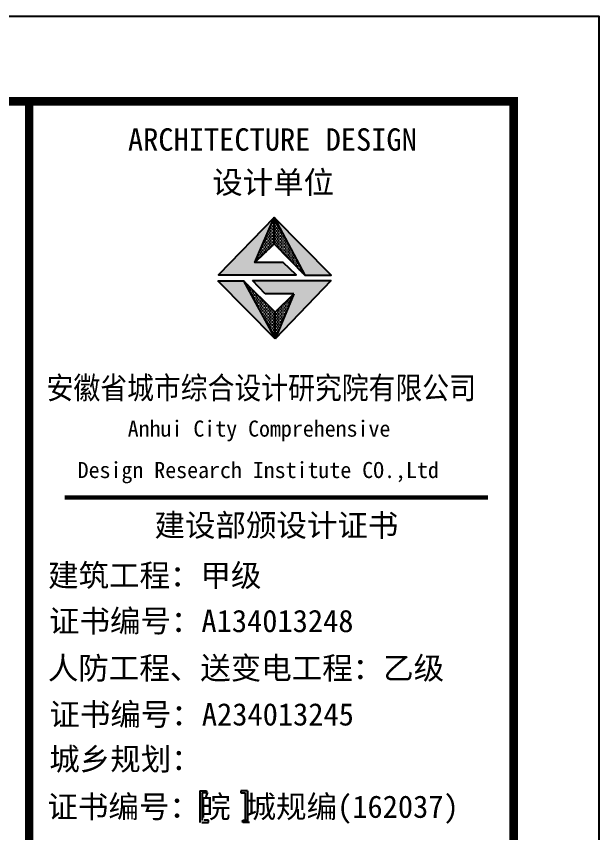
# Model space of a CAD drawing. Extents: x 69728788 to 150676229, y 20333219 to 43663798.
# Drawn here: x 75271707 to 75278557, y 20716369 to 20725966 of the extents above; entities that cross this region are included whole.
import ezdxf

# ---------------------------------------------------------------- set-up
doc = ezdxf.new("R2010")
doc.units = 0
doc.header["$LTSCALE"] = 1000
doc.header["$MEASUREMENT"] = 0
doc.layers.get('0').update_dxf_attribs({"linetype": 'CONTINUOUS'})
for name, color, linetype in [('A_DE_DETAIL_3', 144, 'CONTINUOUS'), ('PUB_TEXT', 7, 'CONTINUOUS'), ('图框', 253, 'CONTINUOUS')]:
    doc.layers.add(name, color=color, linetype=linetype)
doc.styles.add('黑体', font='simhei.ttf', dxfattribs={"width": 0.6, "height": 4.3})

msp = doc.modelspace()

# ---------------------------------------------------------------- hatches: boundary and pattern name
for points in [[(75274513.8, 20723072), (75274741.5, 20723600), (75274085.1, 20722925.4), (75274999, 20722925.4), (75274847.4, 20723072)], [(75275100.1, 20722922.6), (75275409.5, 20722922.6), (75274741.5, 20723600)]]:
    msp.add_hatch(color=1).paths.add_polyline_path(points)
at = {"layer": 'A_DE_DETAIL_3'}
for points in [[(75274381.1, 20722857.5), (75274077.6, 20722857.5), (75274750.3, 20722174.2)], [(75274485.7, 20722859.5), (75274634.9, 20722702.9), (75274973, 20722702.9), (75274750.3, 20722174.2), (75275410, 20722859.5)]]:
    msp.add_hatch(color=1, dxfattribs=at).paths.add_polyline_path(points)
at = {"layer": 'PUB_TEXT'}
h = msp.add_hatch(dxfattribs=at)
h.set_pattern_fill('DOTS', color=256, scale=300, style=0)
h.set_pattern_definition([(0, (72995378.641, 21584649.855), (9.375, 18.75000001), [0, -18.75000001])])
h.paths.add_polyline_path([(75274750.3, 20722174.2), (75274750.3, 20722489.1), (75274381.1, 20722857.5)])
h.paths.add_polyline_path([(75274973, 20722702.9), (75274750.3, 20722489.1), (75274750.3, 20722174.2)])
h.paths.add_polyline_path([(75274741.5, 20723600), (75274741.5, 20723289.5), (75275100.1, 20722922.6)])
h.paths.add_polyline_path([(75274741.5, 20723289.5), (75274741.5, 20723600), (75274513.8, 20723072)])
at = {"layer": '图框'}
for points in [[(75273893.9, 20716835.4), (75273945.2, 20716835.4), (75273945.2, 20716861), (75273921.5, 20716861), (75273866.3, 20716861), (75273866.3, 20716488.6), (75273921.5, 20716488.6), (75273945.2, 20716488.6), (75273945.2, 20716514.3), (75273893.9, 20716514.3)], [(75274398.9, 20716514.3), (75274347.6, 20716514.3), (75274347.6, 20716488.6), (75274371.3, 20716488.6), (75274426.5, 20716488.6), (75274426.5, 20716861), (75274371.3, 20716861), (75274347.6, 20716861), (75274347.6, 20716835.4), (75274398.9, 20716835.4)]]:
    msp.add_hatch(color=4, dxfattribs=at).paths.add_polyline_path(points)

# ---------------------------------------------------------------- linework, layer by layer
for p, q in [((75274513.8, 20723072), (75274741.5, 20723600)), ((75274741.5, 20723600), (75275100.1, 20722922.6)), ((75274750.3, 20722174.2), (75274077.6, 20722857.5)), ((75274077.6, 20722857.5), (75274381.1, 20722857.5)), ((75274077.6, 20722857.5), (75274381.1, 20722857.5)), ((75274750.3, 20722489.1), (75274381.1, 20722857.5)), ((75274485.7, 20722859.5), (75275410, 20722859.5)), ((75274634.9, 20722702.9), (75274485.7, 20722859.5)), ((75275410, 20722859.5), (75274750.3, 20722174.2)), ((75274973, 20722702.9), (75274634.9, 20722702.9)), ((75274750.3, 20722489.1), (75274973, 20722702.9)), ((75274973, 20722702.9), (75274750.3, 20722174.2)), ((75274750.3, 20722174.2), (75274750.3, 20722489.1)), ((75274750.3, 20722174.2), (75274750.3, 20722489.1))]:
    msp.add_line(p, q)
at = {"color": 3}
msp.add_lwpolyline([(75219157.4, 20683966.1), (75219157.4, 20725966.1), (75278557.4, 20725966.1), (75278557.4, 20683966.1)], close=True, dxfattribs=at)
at = {"const_width": 100}
msp.add_lwpolyline([(75221657.4, 20684966.1), (75277557.4, 20684966.1), (75277557.4, 20724966.1), (75221657.4, 20724966.1)], close=True, dxfattribs=at)
for points in [[(75274847.4, 20723072), (75274513.8, 20723072), (75274741.5, 20723289.5), (75275100.1, 20722922.6), (75275409.5, 20722922.6), (75274741.5, 20723600), (75274085.1, 20722925.4), (75274999, 20722925.4), (75274847.4, 20723072)], [(75274741.5, 20723600), (75274741.5, 20723289.5)]]:
    msp.add_lwpolyline(points)
at = {"layer": 'A_DE_DETAIL_3', "color": 1}
for p, q in [((75274750.3, 20722174.2), (75274077.6, 20722857.5)), ((75274381.1, 20722857.5), (75274750.3, 20722174.2))]:
    msp.add_line(p, q, dxfattribs=at)
at = {"layer": '图框', "color": 4}
for p, q in [((75271857.4, 20724966.1), (75271857.4, 20684966.1)), ((75273866.3, 20716861), (75273921.5, 20716861)), ((75273866.3, 20716861), (75273866.3, 20716488.6)), ((75273945.2, 20716835.4), (75273893.9, 20716835.4)), ((75273893.9, 20716835.4), (75273893.9, 20716514.3)), ((75273921.5, 20716861), (75273945.2, 20716861)), ((75273945.2, 20716861), (75273945.2, 20716835.4)), ((75274371.3, 20716861), (75274347.6, 20716861)), ((75274347.6, 20716861), (75274347.6, 20716835.4)), ((75274347.6, 20716835.4), (75274398.9, 20716835.4)), ((75274426.5, 20716861), (75274371.3, 20716861)), ((75274398.9, 20716835.4), (75274398.9, 20716514.3)), ((75274426.5, 20716861), (75274426.5, 20716488.6)), ((75273889.2, 20716488.6), (75273944.5, 20716488.6)), ((75273968.1, 20716514.3), (75273916.8, 20716514.3)), ((75273944.5, 20716488.6), (75273968.1, 20716488.6)), ((75273968.1, 20716488.6), (75273968.1, 20716514.3)), ((75274370.6, 20716488.6), (75274370.6, 20716514.3)), ((75274370.6, 20716514.3), (75274421.9, 20716514.3)), ((75274394.2, 20716488.6), (75274370.6, 20716488.6)), ((75274449.5, 20716488.6), (75274394.2, 20716488.6))]:
    msp.add_line(p, q, dxfattribs=at)
for points, const_width in [([(75271857.4, 20724966.1), (75271857.4, 20684966.1)], 98.6), ([(75272276.9, 20720310.1), (75277256.9, 20720310.1)], 49.8)]:
    msp.add_lwpolyline(points, dxfattribs=dict(at, const_width=const_width))
at = {"layer": '图框', "color": 4, "const_width": 98.6}
msp.add_lwpolyline([(75271857.4, 20724966.1), (75277557.4, 20724966.1), (75277557.4, 20684966.1), (75271857.4, 20684966.1)], close=True, dxfattribs=at)

# ---------------------------------------------------------------- texts
at = {"layer": '图框', "color": 4, "style": '黑体'}
for s, height, p in [('ARCHITECTURE DESIGN', 262.944, (75273019.9, 20724386.4)), ('设计单位', 262.94, (75274011.2, 20723882.8)), ('Anhui City Comprehensive ', 189.24, (75273017.2, 20721024.6)), (' Design Research Institute CO.,Ltd', 189.24, (75272299.9, 20720537.6)), ('建设部颁设计证书', 262.94, (75273332.4, 20719851.5)), (' 建筑工程：甲级', 262.94, (75271901.1, 20719262.2)), ('证书编号：A134013248', 262.944, (75272091.3, 20718726.4)), ('人防工程、送变电工程：乙级', 262.944, (75272077.5, 20718172.7)), ('证书编号：A234013245', 262.944, (75272096.1, 20717628.5)), ('城乡规划：', 262.94, (75272094.2, 20717103.2)), ('证书编号：皖 城规编(162037)', 262.944, (75272073.1, 20716543.1))]:
    msp.add_text(s, height=height, dxfattribs=at).set_placement(p)
at = {"layer": '图框', "color": 4, "style": '黑体', "width": 0.88}
msp.add_text('安徽省城市综合设计研究院有限公司', height=262.944, dxfattribs=at).set_placement((75272063.1, 20721466.5))

doc.saveas('drawing.dxf')
